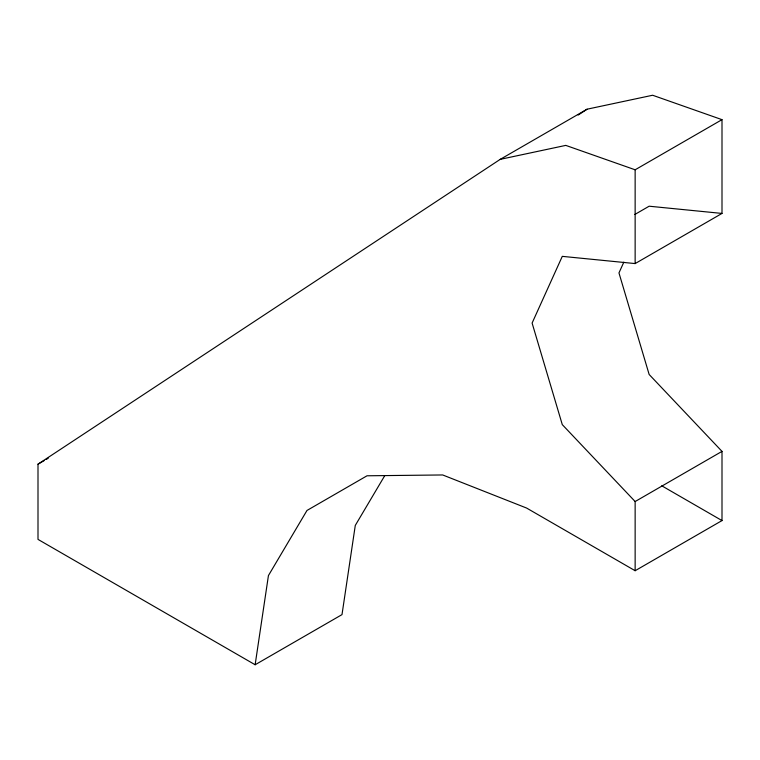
<?xml version="1.0" encoding="UTF-8"?>
<svg xmlns="http://www.w3.org/2000/svg" width="760" height="760" viewBox="0 0 760 760"><rect width="100%" height="100%" fill="white"/><g stroke="black" fill="none" stroke-linecap="round" stroke-linejoin="round"><path stroke-width="1.14" d="M635.142 263.577L635.142 169.793L722 119.653L722 213.427L635.142 263.577L562.286 256.358L532.105 323.066L562.286 424.622L635.142 501.533L635.142 570.722L722 520.581L722 451.383L649.144 374.471L618.963 272.916L623.827 262.162M722 119.653L652.631 95.247L587.091 109.193L500.232 159.343L38 464.17L38 539.391L255.141 664.753L268.432 575.577L306.983 510.464L367.033 475.788L442.7 474.962L526.575 508.041L635.142 570.722M384.807 475.57L355.281 525.426L342 614.612L255.141 664.753M578.179 115.064L587.091 109.193M38 464.17L44.127 460.626M46.179 459.448L48.222 458.27M634.837 214.472L649.144 206.207L722 213.427M635.142 501.533L722 451.383M500.232 159.343L565.782 145.388L635.142 169.793M661.741 485.792L722 520.581"/></g></svg>
